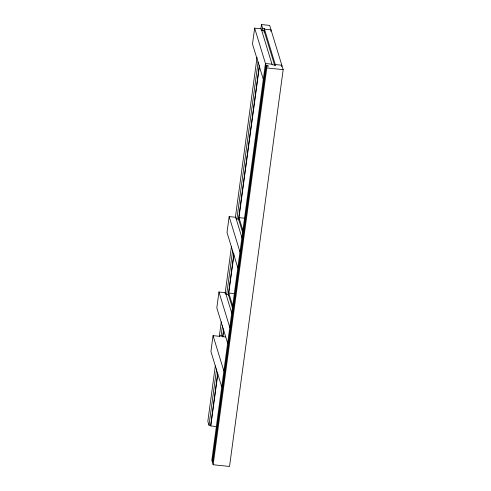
<?xml version="1.0" encoding="UTF-8"?>
<svg xmlns="http://www.w3.org/2000/svg" width="491" height="491" viewBox="0 0 491 491"><rect width="100%" height="100%" fill="white"/><g stroke="black" fill="none" stroke-linecap="round" stroke-linejoin="round"><path stroke-width="0.74" d="M225.792 336.973L222.883 336.666L222.711 336.114L219.44 335.77L219.606 336.323L213.057 335.641L210.915 351.513L221.729 386.902M231.912 313.62L225.51 292.679L218.961 291.992L216.813 307.863L227.634 343.252M242.106 238.227L235.705 217.286L229.156 216.599L227.008 232.47L237.828 267.859M254.639 28.116L265.999 65.278L268.043 65.493L268.313 66.377L266.269 66.162L212.615 462.964L213.155 464.738L229.53 466.45L283.178 69.648L269.657 25.409L261.47 24.55L262.654 28.423L264.293 28.595L275.445 65.088L272.174 64.744L261.187 28.803L254.639 28.116L252.491 43.987L263.311 79.382M215.322 365.863L207.822 421.352L209.006 425.224L210.639 425.396L210.811 425.949L216.629 426.556M219.33 336.212L221.288 321.771M225.087 293.649L231.457 246.519M235.367 217.63L257.051 57.238M260.856 29.11L261.47 24.55M209.006 425.224L216.611 368.974M221.03 336.286L222.466 325.643M226.682 294.477L232.642 250.385M236.858 219.219L258.131 61.866M262.347 30.7L262.654 28.423M210.639 425.396L217.734 372.945M222.669 336.458L223.693 328.853M228.321 294.649L233.869 253.601M238.497 219.391L259.358 65.082M263.98 30.872L264.293 28.595M210.811 425.949L217.801 374.259M222.834 337.01L223.761 330.167M228.487 295.201L233.937 254.915M238.663 219.943L259.524 65.634M264.048 32.185L264.459 29.147L271.007 29.834L270.805 31.35M265.999 65.278L212.345 462.08L211.805 460.312L265.453 63.505L272.002 64.192M213.155 464.738L266.809 67.93L266.269 66.162M275.101 65.862L275.279 64.536L281.828 65.223L281.619 66.745M261.402 30.301L264.023 30.577L274.567 65.076M266.809 67.93L283.178 69.648M244.8 218.237L238.976 217.63L243.174 231.353M235.919 218.783L238.54 219.06L242.904 233.335M234.606 293.63L228.781 293.017L232.98 306.74M225.725 294.177L228.346 294.453L232.489 308.004M229.156 216.599L239.97 251.987M218.961 291.992L229.776 327.38M213.057 335.641L223.878 371.03"/></g></svg>
